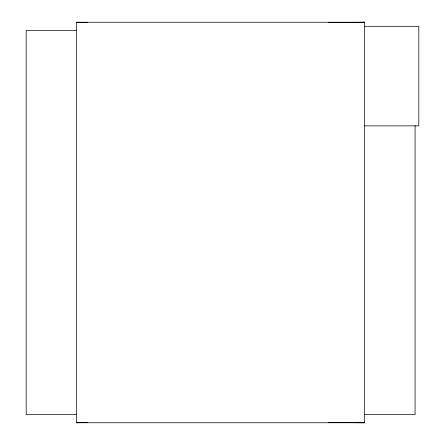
<?xml version="1.0" encoding="UTF-8"?>
<svg xmlns="http://www.w3.org/2000/svg" width="445" height="445" viewBox="0 0 445 445"><rect width="100%" height="100%" fill="white"/><g stroke="black" fill="none" stroke-linecap="round" stroke-linejoin="round"><path stroke-width="0.67" d="M359.132 22.473L364.666 22.25L364.666 422.75L76.601 422.75L76.601 22.25L364.666 22.25L353.597 22.473M82.136 422.528L76.601 422.75L87.671 422.528M328.532 22.473L364.666 22.25M364.666 26.3L418.812 26.3L418.812 125.863L364.666 125.863M76.601 30.355L26.188 30.355L26.188 414.645L76.601 414.645M364.666 414.645L415.074 414.645L415.074 125.557M328.538 422.528L364.666 422.75L353.597 422.528M76.601 22.25L87.671 22.473"/></g></svg>
